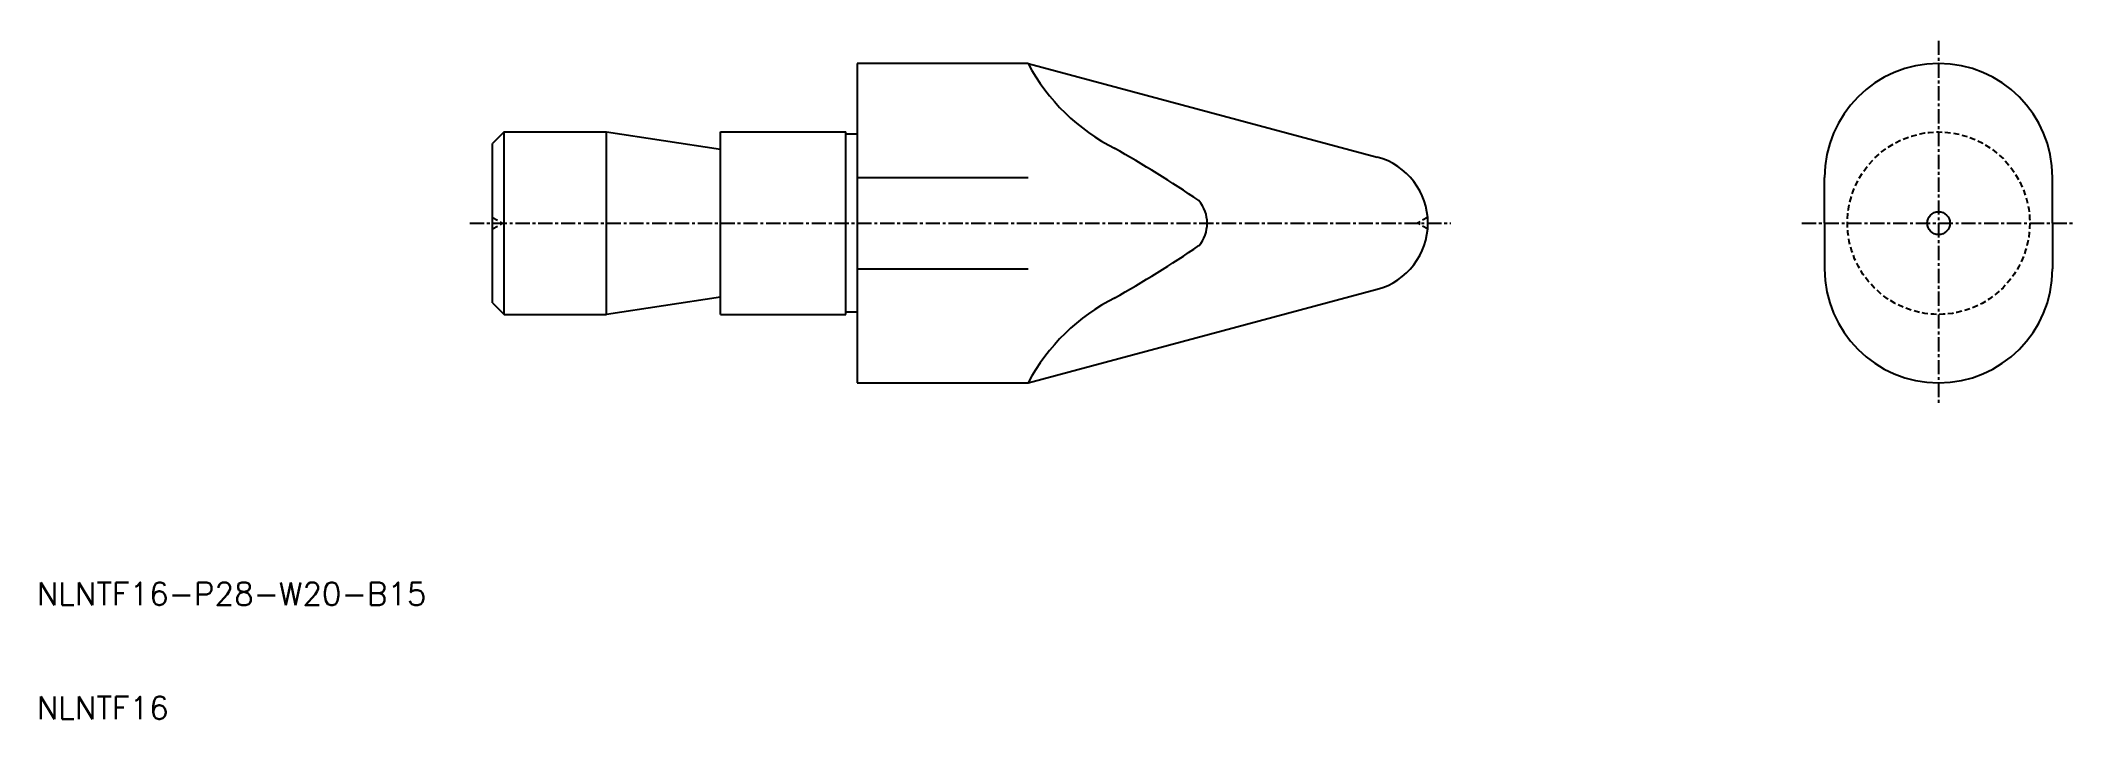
# Model space of a CAD drawing. Extents: x 10 to 189, y 6 to 66.
import ezdxf

# ---------------------------------------------------------------- set-up
doc = ezdxf.new("R2010")
doc.units = 0
doc.linetypes.add('CENTER', pattern=[2, 1.25, -0.25, 0.25, -0.25])
doc.linetypes.add('DASHED', pattern=[0.75, 0.5, -0.25])
doc.layers.get('0').update_dxf_attribs({"linetype": 'CONTINUOUS'})
doc.layers.add('CENTER', color=1, linetype='CENTER')
doc.styles.get("Standard").update_dxf_attribs({"font": 'txt.shx'})

msp = doc.modelspace()

# ---------------------------------------------------------------- linework, layer by layer
at = {"color": 7, "linetype": 'CONTINUOUS'}
for p, q in [((82, 64), (82, 36)), ((97, 64), (82, 64)), ((97, 64), (127.62, 55.8)), ((51, 58), (50, 57)), ((51, 58), (60, 58)), ((51, 42), (51, 58)), ((60, 42), (60, 58)), ((60, 58), (70, 56.5)), ((70, 42), (70, 58)), ((70, 58), (81, 58)), ((81, 42), (81, 58)), ((82, 57.8), (81, 57.8)), ((50, 43), (50, 57)), ((166.88, 50), (166.88, 54)), ((186.88, 50), (186.88, 54)), ((166.88, 50), (166.88, 46)), ((186.88, 50), (186.88, 46)), ((50, 43), (51, 42)), ((70, 43.5), (60, 42)), ((97, 36), (127.62, 44.2)), ((51, 42), (60, 42)), ((70, 42), (81, 42)), ((82, 42.2), (81, 42.2)), ((82, 36), (97, 36))]:
    msp.add_line(p, q, dxfattribs=at)
at = {"color": 3, "linetype": 'CONTINUOUS'}
for p, q in [((82, 54), (97, 54)), ((82, 46), (97, 46))]:
    msp.add_line(p, q, dxfattribs=at)
at = {"color": 3, "linetype": 'DASHED'}
for p, q in [((50, 50.5), (50.87, 50)), ((50, 49.5), (50.87, 50)), ((132.03, 50.5), (131.16, 50)), ((132.03, 49.5), (131.16, 50))]:
    msp.add_line(p, q, dxfattribs=at)
msp.add_circle((176.88, 50), 8, dxfattribs=at)
at = {"color": 7, "linetype": 'CONTINUOUS'}
msp.add_circle((176.88, 50), 1, dxfattribs=at)
at = {"color": 3, "linetype": 'CONTINUOUS'}
for centre, radius, start, end in [((112.55, 72.27), 17.62, 208.0025, 243.2426), ((56.9, -28.63), 97.62, 55.6578, 60.7812), ((109.62, 49.99), 3.08, 319.7856, 40.2705), ((56.9, 128.63), 97.62, 299.2188, 304.3422), ((112.55, 27.73), 17.62, 116.7574, 151.9975)]:
    msp.add_arc(centre, radius, start, end, dxfattribs=at)
at = {"color": 7, "linetype": 'CONTINUOUS'}
for centre, radius, start, end in [((176.88, 54), 10, 0, 180), ((126.07, 50), 6, 285, 75), ((176.88, 46), 10, 180, 0)]:
    msp.add_arc(centre, radius, start, end, dxfattribs=at)
at = {"layer": 'CENTER', "color": 1, "linetype": 'CENTER'}
for p, q in [((176.88, 66), (176.88, 34)), ((48, 50), (134.07, 50)), ((164.88, 50), (188.88, 50))]:
    msp.add_line(p, q, dxfattribs=at)

# ---------------------------------------------------------------- texts
at = {"color": 7, "linetype": 'CONTINUOUS'}
for s, p in [('NLNTF16-P28-W20-B15', (10, 16.49)), ('NLNTF16', (10, 6.49))]:
    msp.add_text(s, height=2, dxfattribs=at).set_placement(p)

doc.saveas('drawing.dxf')
